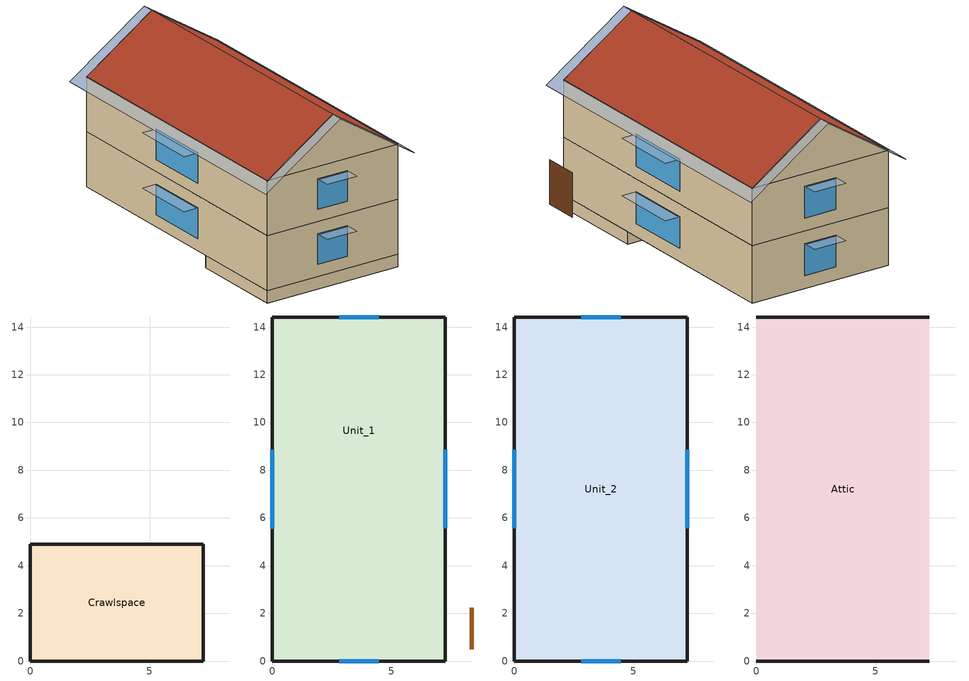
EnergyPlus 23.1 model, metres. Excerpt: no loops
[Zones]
Crawlspace
 floor ground (crawl_floor): 7.25,4.9 7.25,0 0,0 0,4.9 z-0.61
 wall outside (crawl wall): 0,4.9 0,0 7.25,0 7.25,4.9 0,4.9 z-0.61:0
Unit_1
 floor ground (Ext_Slab_Unit1 SlabOnOrBelowGradeF073): 7.25,14.42 7.25,4.9 0,4.9 0,14.42 z0
 floor to Crawlspace (Res_Ext_Crawl_Floor): 7.25,4.9 7.25,0 0,0 0,4.9 z0
 wall outside (Res_Ext_Wall): 0,14.42 0,0 7.25,0 7.25,14.42 0,14.42 z0:2.74
 window (Res_Ext_Win): 0,8.85 0,5.55 / 7.25,5.56 7.25,8.86 / 4.45,14.42 2.8,14.42 / 2.8,0 4.45,0 z0.61:2.13
 door (Res_Ext_Door): 8.35,0.5 8.35,2.24 z0:2.13
 ceiling to Unit_2 (Res_Int_Ceiling): 7.25,0 7.25,14.42 0,14.42 0,0 z2.74
Unit_2
 floor to Unit_1 (Res_Int_Ceiling Reversed): 7.25,14.42 7.25,0 0,0 0,14.42 z2.74
 wall outside (Res_Ext_Wall): 7.25,0 7.25,14.42 0,14.42 0,0 7.25,0 z2.74:5.49
 window (Res_Ext_Win): 0,8.86 0,5.56 / 7.25,5.56 7.25,8.86 / 4.45,14.42 2.8,14.42 / 2.8,0 4.45,0 z3.35:4.88
 ceiling to Attic (Res_Ext_Ceiling): 7.25,0 7.25,14.42 0,14.42 0,0 z5.49
Attic
 floor to Unit_2 (Res_Ext_Ceiling Reversed): 7.25,14.42 7.25,0 0,0 0,14.42 z5.49
 wall outside (Res_Ext_Gable): 3.62,14.42,7.89 7.25,14.42,5.49 0,14.42,5.49; 3.62,0,7.89 0,0,5.49 7.25,0,5.49
 roof outside (Res_Ext_Roof): 3.62,0,7.89 7.25,0,5.49 7.25,14.42,5.49 3.62,14.42,7.89; 3.62,14.42,7.89 0,14.42,5.49 0,0,5.49 3.62,0,7.89
shading: 3.62,-0.61,7.89 7.76,-0.59,5.15 7.76,15.03,5.15 3.62,15.03,7.89 3.62,14.42,7.89 7.25,14.42,5.49 7.25,0,5.49 3.62,0,7.89; 3.62,15.03,7.89 -0.51,15.03,5.15 -0.51,-0.61,5.15 3.62,-0.61,7.89 3.62,0,7.89 0,0,5.49 0,14.42,5.49 3.62,14.42,7.89; 0,5.55 0,8.85 -0.76,8.85 -0.76,5.55 z2.13; 0,5.56 0,8.86 -0.76,8.86 -0.76,5.56 z4.88; 8.01,5.56 8.01,8.86 7.25,8.86 7.25,5.56 z2.13; 8.01,5.56 8.01,8.86 7.25,8.86 7.25,5.56 z4.88; 4.45,14.42 4.45,15.19 2.8,15.19 2.8,14.42 z2.13; 4.45,14.42 4.45,15.19 2.8,15.19 2.8,14.42 z4.88; 4.45,-0.76 4.45,0 2.8,0 2.8,-0.76 z2.13; 4.45,-0.76 4.45,0 2.8,0 2.8,-0.76 z4.88
[Building]
Single_Family: North Axis {deg}=0; Terrain=Suburbs; Loads Convergence Tolerance Value {W}=0.04; Temperature Convergence Tolerance Value {deltaC}=0.4; Solar Distribution=FullExterior; Maximum Number of Warmup Days=25; Minimum Number of Warmup Days=6
[Site:Location]
TORRANCE-MUNI-AP: Latitude {deg}=33.8; Longitude {deg}=-118.33; Time Zone {hr}=-8; Elevation {m}=31.0896
[SizingPeriod:DesignDay] Day of Month=21; Dry-Bulb Temperature Range Modifier Type=DefaultMultipliers; Humidity Condition Type=Wetbulb; Barometric Pressure {Pa}=100939; Wind Speed {m/s}=1.4; Rain Indicator=No; Snow Indicator=No; Daylight Saving Time Indicator=No
Name | Month | Day Type | Maximum Dry-Bulb Temperature {C} | Daily Dry-Bulb Temperature Range {deltaC} | Wetbulb or DewPoint at Maximum Dry-Bulb {C} | Wind Direction {deg} | Solar Model Indicator | Sky Clearness | ASHRAE Clear Sky Optical Depth for Beam Irradiance (taub) | ASHRAE Clear Sky Optical Depth for Diffuse Irradiance (taud)
TORRANCE-MUNI-AP Ann Htg 99.6% Condns DB | 12 | WinterDesignDay | 6.9 | 0 | 6.9 | 70 | ASHRAEClearSky | 0
TORRANCE-MUNI-AP  June .4% Condns DB=>MCWB | 6 | SummerDesignDay | 28.5 | 5.8 | 19.5 | 250 | ASHRAETau |  | 0.399 | 2.348
TORRANCE-MUNI-AP  July .4% Condns DB=>MCWB | 7 | SummerDesignDay | 29.4 | 6.3 | 21.2 | 250 | ASHRAETau |  | 0.399 | 2.415
TORRANCE-MUNI-AP  August .4% Condns DB=>MCWB | 8 | SummerDesignDay | 30.1 | 6.6 | 19.9 | 250 | ASHRAETau |  | 0.381 | 2.448
[Site:WaterMainsTemperature]
Calculation Method=Schedule; Temperature Schedule=WaterMainCZ06
[Material]
Name | Roughness | Thickness {m} | Conductivity {W/m-K} | Density {kg/m3} | Specific Heat {J/kg-K} | Solar Absorptance | Thermal Absorptance | Visible Absorptance
Asphalt_shingle | MediumRough | 0.00633985 | 0.08186 | 1121.29 | 1255.2 | 0.75
Carpet_n_pad | MediumSmooth | 0.0254001 | 0.0601314 | 32.0369 | 836.8 | 0.7 | 0.9 | 0.7
Concrete_4in | Rough | 0.101498 | 1.312098 | 2242.8 | 465.2
Drywall_1/2in | MediumSmooth | 0.0127 | 0.16009 | 800.923 | 1087.84
OSB_1/2in | MediumSmooth | 0.0127 | 0.1163 | 544.627 | 1213.36 | 0.7 | 0.9 | 0.7
OSB_7/16in | MediumSmooth | 0.0111125 | 0.1163 | 544.627 | 1213.36
Plywood_3/4in | Rough | 0.01905 | 0.115458 | 544.68 | 674.54 | 0.7 | 0.9 | 0.7
ceil_consol_layer | Rough | 0.1397 | 0.0488397 | 41.9286 | 776.251
cement_stucco | MediumSmooth | 0.01905 | 0.721 | 1865.58 | 878.64
door_const | Smooth | 0.0422696 | 0.0720096 | 512.64 | 767.58
soil_12in | Rough | 0.3048 | 1.731 | 1842.3 | 232.6 | 0.7 | 0.9 | 0.7
wall_consol_layer | Rough | 0.0889 | 0.225608 | 120.801 | 1036.26
[Material:NoMass]
Name | Roughness | Thermal Resistance {m2-K/W}
Bldg_paper_felt | Smooth | 0.0105666
R_high | MediumRough | 177
R_low | MediumRough | 1
[Material:AirGap]
Air_4_in_vert: Thermal Resistance {m2-K/W}=0.158499
[WindowMaterial:SimpleGlazingSystem]
Glass: U-Factor {W/m2-K}=4.42905; Solar Heat Gain Coefficient=0.4386; Visible Transmittance=0.8
[WindowMaterial:Blind]
int_blind: Slat Orientation=Horizontal; Slat Width {m}=0.025; Slat Separation {m}=0.01875; Slat Thickness {m}=0.001; Slat Angle {deg}=45; Slat Conductivity {W/m-K}=221; Slat Beam Solar Transmittance=0; Front Side Slat Beam Solar Reflectance=0.5; Back Side Slat Beam Solar Reflectance=0.5; Slat Diffuse Solar Transmittance=0; Front Side Slat Diffuse Solar Reflectance=0.5; Back Side Slat Diffuse Solar Reflectance=0.5; Slat Beam Visible Transmittance=0; Front Side Slat Beam Visible Reflectance=0.5; Back Side Slat Beam Visible Reflectance=0.5; Slat Diffuse Visible Transmittance=0; Front Side Slat Diffuse Visible Reflectance=0.5; Back Side Slat Diffuse Visible Reflectance=0.5; Slat Infrared Hemispherical Transmittance=0; Front Side Slat Infrared Hemispherical Emissivity=0.9; Back Side Slat Infrared Hemispherical Emissivity=0.9; Blind to Glass Distance {m}=0.05; Blind Top Opening Multiplier=0.5; Blind Bottom Opening Multiplier=0.5; Blind Left Side Opening Multiplier=0.5; Blind Right Side Opening Multiplier=0.5
[Construction]
Res_Ext_Ceiling: ceil_consol_layer, Drywall_1/2in
Res_Ext_Crawl_Floor: Plywood_3/4in, R_low, soil_12in
Res_Ext_Door: door_const
Res_Ext_Gable: cement_stucco, OSB_7/16in, Air_4_in_vert, Drywall_1/2in
Res_Ext_Roof: Asphalt_shingle, OSB_1/2in
Res_Ext_Wall: cement_stucco, Bldg_paper_felt, OSB_7/16in, wall_consol_layer, Drywall_1/2in
Res_Ext_Win: Glass
Res_Int_Ceiling: Carpet_n_pad, Plywood_3/4in, ceil_consol_layer, Drywall_1/2in
Res_Ext_Ceiling Reversed: Drywall_1/2in, ceil_consol_layer
Res_Int_Ceiling Reversed: Drywall_1/2in, ceil_consol_layer, Plywood_3/4in, Carpet_n_pad
crawl wall: Concrete_4in
crawl_floor: R_high, soil_12in
window_w_blinds: Glass, int_blind
[Construction:FfactorGroundFloor]
Ext_Slab_Unit1 SlabOnOrBelowGradeF073: F-Factor {W/m-K}=1.26344; Area {m2}=68.997; PerimeterExposed {m}=33.5348
[Space]
Name | Zone | Ceiling Height {m} | Volume {m3} | Floor Area {m2}
Attic Space | Attic | autocalculate | autocalculate | autocalculate
Unit_1 Space | Unit_1 | autocalculate | autocalculate | autocalculate
Unit_2 Space | Unit_2 | autocalculate | autocalculate | autocalculate
Crawlspace | Crawlspace
[Zone] Multiplier=1; Part of Total Floor Area=Yes
Name | Ceiling Height {m} | Volume {m3} | Floor Area {m2}
Attic; Unit_1; Unit_2 | autocalculate | autocalculate | autocalculate
Crawlspace
[WindowShadingControl] Shading Type=InteriorBlind; Construction with Shading=window_w_blinds; Shading Control Type=OnIfScheduleAllows; Schedule=shading_2012iecc_adj; Shading Control Is Scheduled=Yes; Glare Control Is Active=No; Multiple Surface Control Type=Sequential
Name | Zone | Fenestration Surface 1
Shades_Ext_Win_ldl1_Unit1 | Unit_1 | Ext_Win_ldl1_Unit1
Shades_Ext_Win_ldr1_Unit1 | Unit_1 | Ext_Win_ldr1_Unit1
ShadesExt_Win_sdb1_Unit1 | Unit_1 | Ext_Win_sdb1_Unit1
Shades_Ext_Win_sdf1_Unit1 | Unit_1 | Ext_Win_sdf1_Unit1
Shades_Ext_Win_ldl1_Unit2 | Unit_2 | Ext_Win_ldl1_Unit2
Shades_Ext_Win_ldr1_Unit2 | Unit_2 | Ext_Win_ldr1_Unit2
ShadesExt_Win_sdb1_Unit2 | Unit_2 | Ext_Win_sdb1_Unit2
Shades_Ext_Win_sdf1_Unit2 | Unit_2 | Ext_Win_sdf1_Unit2
[ShadingProperty:Reflectance] Diffuse Solar Reflectance of Unglazed Part of Shading Surface=0.2; Diffuse Visible Reflectance of Unglazed Part of Shading Surface=0.2; Fraction of Shading Surface That Is Glazed=0
Name | Shading Surface
 | Shading Surface 1
 | Shading Surface 2
 | Overhang_Ext_Win_sdf1_Unit1
 | Overhang_Ext_Win_sdf1_Unit2
 | Overhang_Ext_Win_ldl1_Unit1
 | Overhang_Ext_Win_ldl1_Unit2
 | Overhang_Ext_Win_sdb1_Unit2
 | Overhang_Ext_Win_sdb1_Unit1
 | Overhang_Ext_Win_ldr1_Unit1
 | Overhang_Ext_Win_ldr1_Unit2
[People] Number of People Schedule=Activity_Schedule; Number of People Calculation Method=People; Number of People=1.475; Fraction Radiant=0.3; Sensible Heat Fraction=0.573; Activity Level Schedule=activity_sch_level; Enable ASHRAE 55 Comfort Warnings=No; Mean Radiant Temperature Calculation Type=ZoneAveraged
Name | Zone or ZoneList or Space or SpaceList
People_Unit1 | Unit_1
People_Unit2 | Unit_2
[Lights] Schedule=InteriorLighting_sch; Design Level Calculation Method=Watts/Area; Watts per Zone Floor Area {W/m2}=2; Return Air Fraction=0; Fraction Radiant=0.6; Fraction Visible=0.2; Fraction Replaceable=0
Name | Zone or ZoneList or Space or SpaceList
Lights_Unit1 | Unit_1
Lights_Unit2 | Unit_2
[ElectricEquipment] Design Level Calculation Method=EquipmentLevel
Name | Zone or ZoneList or Space or SpaceList | Schedule | Design Level {W} | Fraction Latent | Fraction Radiant | Fraction Lost
clotheswasher1 | Unit_1 | ClothesWasher | 28.5 | 0 | 0.8 | 0.2
dishwasher1 | Unit_1 | DishWasher | 44.3 | 0.15 | 0.6 | 0.25
electric_dryer1 | Unit_1 | ClothesDryer | 141.2 | 0.05 | 0.15 | 0.8
electric_mels1 | Unit_1 | MiscPlugLoad | 414 | 0.06 | 0.69 | 0.25
electric_range1 | Unit_1 | CookingRange | 166 | 0.3 | 0.4 | 0.3
refrigerator1 | Unit_1 | Refrigerator | 164.6 | 0 | 1 | 0
television1 | Unit_1 | InteriorLighting | 169.4 | 0 | 1 | 0
electric_mels2 | Unit_2 | MiscPlugLoad | 40.1 | 0.06 | 0.69 | 0.25
[Exterior:Lights]
Exterior-Lights_unit1_FrontRow_BottomFloor: Schedule=ExteriorLighting; Design Level {W}=88
[ZoneInfiltration:DesignFlowRate] Schedule=inf_sch; Design Flow Rate Calculation Method=AirChanges/Hour; Air Changes per Hour {1/hr}=0.62; Constant Term Coefficient=0; Temperature Term Coefficient=0; Velocity Term Coefficient=0.224052; Velocity Squared Term Coefficient=0
Name | Zone or ZoneList or Space or SpaceList
Space 1 Space Infiltration Design Flow Rate 1 | Unit_1
Space 2 Space Infiltration Design Flow Rate 1 | Unit_2
Attic Space Infiltration Design Flow Rate 1 | Attic
[ZoneVentilation:DesignFlowRate] Schedule=vent_sch; Design Flow Rate Calculation Method=Flow/Zone; Ventilation Type=Natural; Fan Pressure Rise {Pa}=0; Fan Total Efficiency=1; Constant Term Coefficient=1; Temperature Term Coefficient=0.606; Velocity Term Coefficient=0.03636; Velocity Squared Term Coefficient=0.1177; Minimum Indoor Temperature {C}=23.8889; Maximum Indoor Temperature {C}=26.6667; Delta Temperature {deltaC}=1; Minimum Outdoor Temperature {C}=12.7778; Maximum Outdoor Temperature {C}=23.8889
Name | Zone or ZoneList or Space or SpaceList | Design Flow Rate {m3/s}
NaturalVentilation | Unit_1 | 0.199138
NaturalVentilation 2 | Unit_2 | 0.0995691
[AvailabilityManager:Scheduled]
HVAC_Unit1 Availability: Schedule=always_avail
[Schedule:Day:Hourly]
ActivityDay: 0.42683, 0.42683, 0.42683, 0.42683, 0.42683, 0.71951, 1, 0.67073, 0.32927, 0.17073, 0.17073, 0.17073, 0.17073, 0.17073, 0.23171, 0.32927, 0.5, 0.67073, 0.82927, 1, 1, 0.85366, 0.64634, 0.42683
ClothesDryerVacation: 0, 0, 0, 0, 0, 0, 0, 0, 0, 0, 0, 0, 0, 0, 0, 0, 0, 0, 0, 0, 0, 0, 0, 0
ClothesDryerWeekend: 0.121951, 0.0731707, 0.0487805, 0.0243902, 0.0487805, 0.0731707, 0.195122, 0.390244, 0.595097, 0.839, 0.960951, 1, 0.91217, 0.829268, 0.746366, 0.707317, 0.682927, 0.668268, 0.634146, 0.624415, 0.643878, 0.668268, 0.536585, 0.292683
ClothesWasherWeekday: 0, 0, 0.02, 0.12, 0, 0.04, 0.13, 0.34, 0.52, 1, 0.67, 0.97, 0.21, 0.37, 0.18, 0.23, 0.13, 0.44, 0.42, 0.47, 0.36, 0.27, 0.41, 0.14
ClothesWasherWeekend: 0, 0, 0.03, 0.04, 0, 0.13, 0.29, 0.46, 0.67, 1, 0.58, 0.72, 0.06, 0.28, 0.17, 0.57, 0.16, 0.42, 0.34, 0.7, 0.24, 0.58, 0.48, 0.22
CookingRangeDay: 0.0471585, 0.0471585, 0.0235459, 0.0235459, 0.0471585, 0.0707044, 0.165088, 0.283018, 0.306564, 0.320771, 0.283018, 0.330176, 0.377335, 0.306564, 0.292423, 0.377335, 0.613194, 1, 0.778348, 0.400947, 0.235859, 0.165088, 0.103722, 0.0707044
DishwasherWeekday: 0, 0.06, 0.31, 0.11, 0, 0, 0.01, 0.24, 0.61, 0.67, 0.47, 0.71, 0.53, 0.33, 0.11, 0.24, 0.1, 0.28, 0.4, 1, 0.84, 0.59, 0.41, 0.04
DishwasherWeekend: 0, 0.27, 0.26, 0, 0, 0, 0.03, 0.59, 0.76, 1, 0.75, 0.5, 0.5, 0.13, 0.09, 0.62, 0.14, 0.47, 0.41, 0.42, 0.99, 0.15, 0.12, 0
ExteriorLightingDay: 1, 1, 1, 1, 1, 1, 0, 0, 0, 0, 0, 0, 0, 0, 0, 0, 0, 0, 1, 1, 1, 1, 1, 1
LightingDay: 0.0625, 0.0625, 0.0625, 0.0625, 0.1875, 0.390625, 0.4375, 0.390625, 0.171875, 0.117188, 0.117188, 0.117188, 0.117188, 0.117188, 0.117188, 0.203125, 0.4375, 0.609375, 0.820312, 0.984375, 1, 0.6875, 0.382812, 0.15625
MiscPlugLoadDay: 0.60749, 0.559339, 0.552853, 0.545071, 0.524481, 0.585279, 0.676232, 0.718547, 0.60749, 0.517023, 0.529183, 0.529345, 0.520428, 0.538424, 0.568742, 0.600357, 0.710117, 0.862678, 0.936608, 0.966764, 1, 0.976654, 0.845169, 0.734436
RefrigeratorDay: 0.8, 0.782696, 0.765594, 0.742857, 0.731388, 0.731388, 0.75996, 0.8, 0.817103, 0.828571, 0.8, 0.8, 0.839839, 0.839839, 0.828571, 0.839839, 0.885714, 0.971429, 1, 0.971429, 0.942857, 0.925553, 0.885714, 0.828571
[Schedule:Week:Compact]
ActivityWeek: AllDays, ActivityDay
ClothesDryerWeek: Weekdays, ClothesWasherWeekday, Holiday, ClothesDryerVacation, AllOtherDays, ClothesDryerWeekend
ClothesWasherWeek: Weekdays, ClothesWasherWeekday, AllOtherDays, ClothesWasherWeekend
CookingRangeWeek: AllDays, CookingRangeDay
DishwasherWeek: Weekdays, DishwasherWeekday, AllOtherDays, DishwasherWeekend
ExteriorLightingProfileWeek: AllDays, ExteriorLightingDay
LightingProfileWeek: AllDays, LightingDay
MiscPlugLoadWeek: AllDays, MiscPlugLoadDay
RefrigeratorWeek: AllDays, RefrigeratorDay
[Schedule:Year]
Activity_Schedule: ActivityWeek, 1, 1, 12, 31
ClothesDryer: ClothesDryerWeek, 1, 1, 12, 31
ClothesWasher: ClothesWasherWeek, 1, 1, 12, 31
CookingRange: CookingRangeWeek, 1, 1, 12, 31
Dishwasher: DishwasherWeek, 1, 1, 12, 31
ExteriorLighting: ExteriorLightingProfileWeek, 1, 1, 12, 31
InteriorLighting: LightingProfileWeek, 1, 1, 12, 31
MiscPlugLoad: MiscPlugLoadWeek, 1, 1, 12, 31
Refrigerator: RefrigeratorWeek, 1, 1, 12, 31
[Schedule:Compact]
InteriorLighting_sch: Through: 12/31, For: SummerDesignDay, Until: 24:00, 1, For: WinterDesignDay, Until: 24:00, 0, For: Weekdays Weekends Holidays, Until: 1:00, 0.0625, Until: 2:00, 0.0625, Until: 3:00, 0.0625, Until: 4:00, 0.0625, Until: 5:00, 0.1875, Until: 6:00, 0.390625, Until: 7:00, 0.4375, Until: 8:00, 0.390625, Until: 9:00, 0.171875, Until: 10:00, 0.117188, Until: 11:00, 0.117188, Until: 12:00, 0.117188, Until: 13:00, 0.117188, Until: 14:00, 0.117188, Until: 15:00, 0.117188, Until: 16:00, 0.203125, Until: 17:00, 0.4375, Until: 18:00, 0.609375, Until: 19:00, 0.820312, Until: 20:00, 0.984375, Until: 21:00, 1, Until: 22:00, 0.6875, Until: 23:00, 0.382812, Until: 24:00, 0.15625
activity_sch_level: Through: 12/31, For: AllDays, Until: 24:00, 117.28
shading_2012iecc_adj: Through: 04/30, For: AllDays, Until 24:00, 0, Through: 10/31, For: AllDays, Until: 6:00, 0, Until: 20:00, 1, Until: 24:00, 0, Through: 12/31, For: AllDays, Until 24:00, 0
vent_sch: Through: 04/30, For: AllDays, Until: 24:00, 0, Through: 10/31, For: AllDays, Until: 24:00, 1, Through: 12/31, For: AllDays, Until: 24:00, 0
inf_sch; always_avail: Through: 12/31, For: AllDays, Until: 24:00, 1
WaterMainCZ06: Through: 1/31, For: AllDays, Until: 24:00, 13.78, Through: 2/28, For: AllDays, Until: 24:00, 13.78, Through: 3/31, For: AllDays, Until: 24:00, 14.22, Through: 4/30, For: AllDays, Until: 24:00, 14.17, Through: 5/31, For: AllDays, Until: 24:00, 14.22, Through: 6/30, For: AllDays, Until: 24:00, 15.28, Through: 7/31, For: AllDays, Until: 24:00, 16.17, Through: 8/31, For: AllDays, Until: 24:00, 16.72, Through: 9/30, For: AllDays, Until: 24:00, 16.39, Through: 10/31, For: AllDays, Until: 24:00, 16.56, Through: 11/30, For: AllDays, Until: 24:00, 15.72, Through: 12/31, For: AllDays, Until: 24:00, 14.17
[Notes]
From counter.inc created by EP-Launch when running groups of files
Output files                          SF-1-story-Prototype-C_EX_pre-1975_06
Run description                       SF-1-story-Prototype-C_EX_pre-1975: 6: Environment-CZ06-2022=Torrance-SCE.idf
Parent Run
Run Flag                              True
Weather                               CA_TORRANCE-MUNI-AP_722955S_CZ2022.epw
Default equipment values. May be overridden by later values.
End of default equipment values.
Vintage                                         pre-1975
Case                                            SF-1-story-Prototype-C_EX_pre-1975_06
Analysis                                        SF-1-story-Prototype-C_EX_pre-1975
City                                            Environment-CZ06-2022=Torrance-SCE.idf
